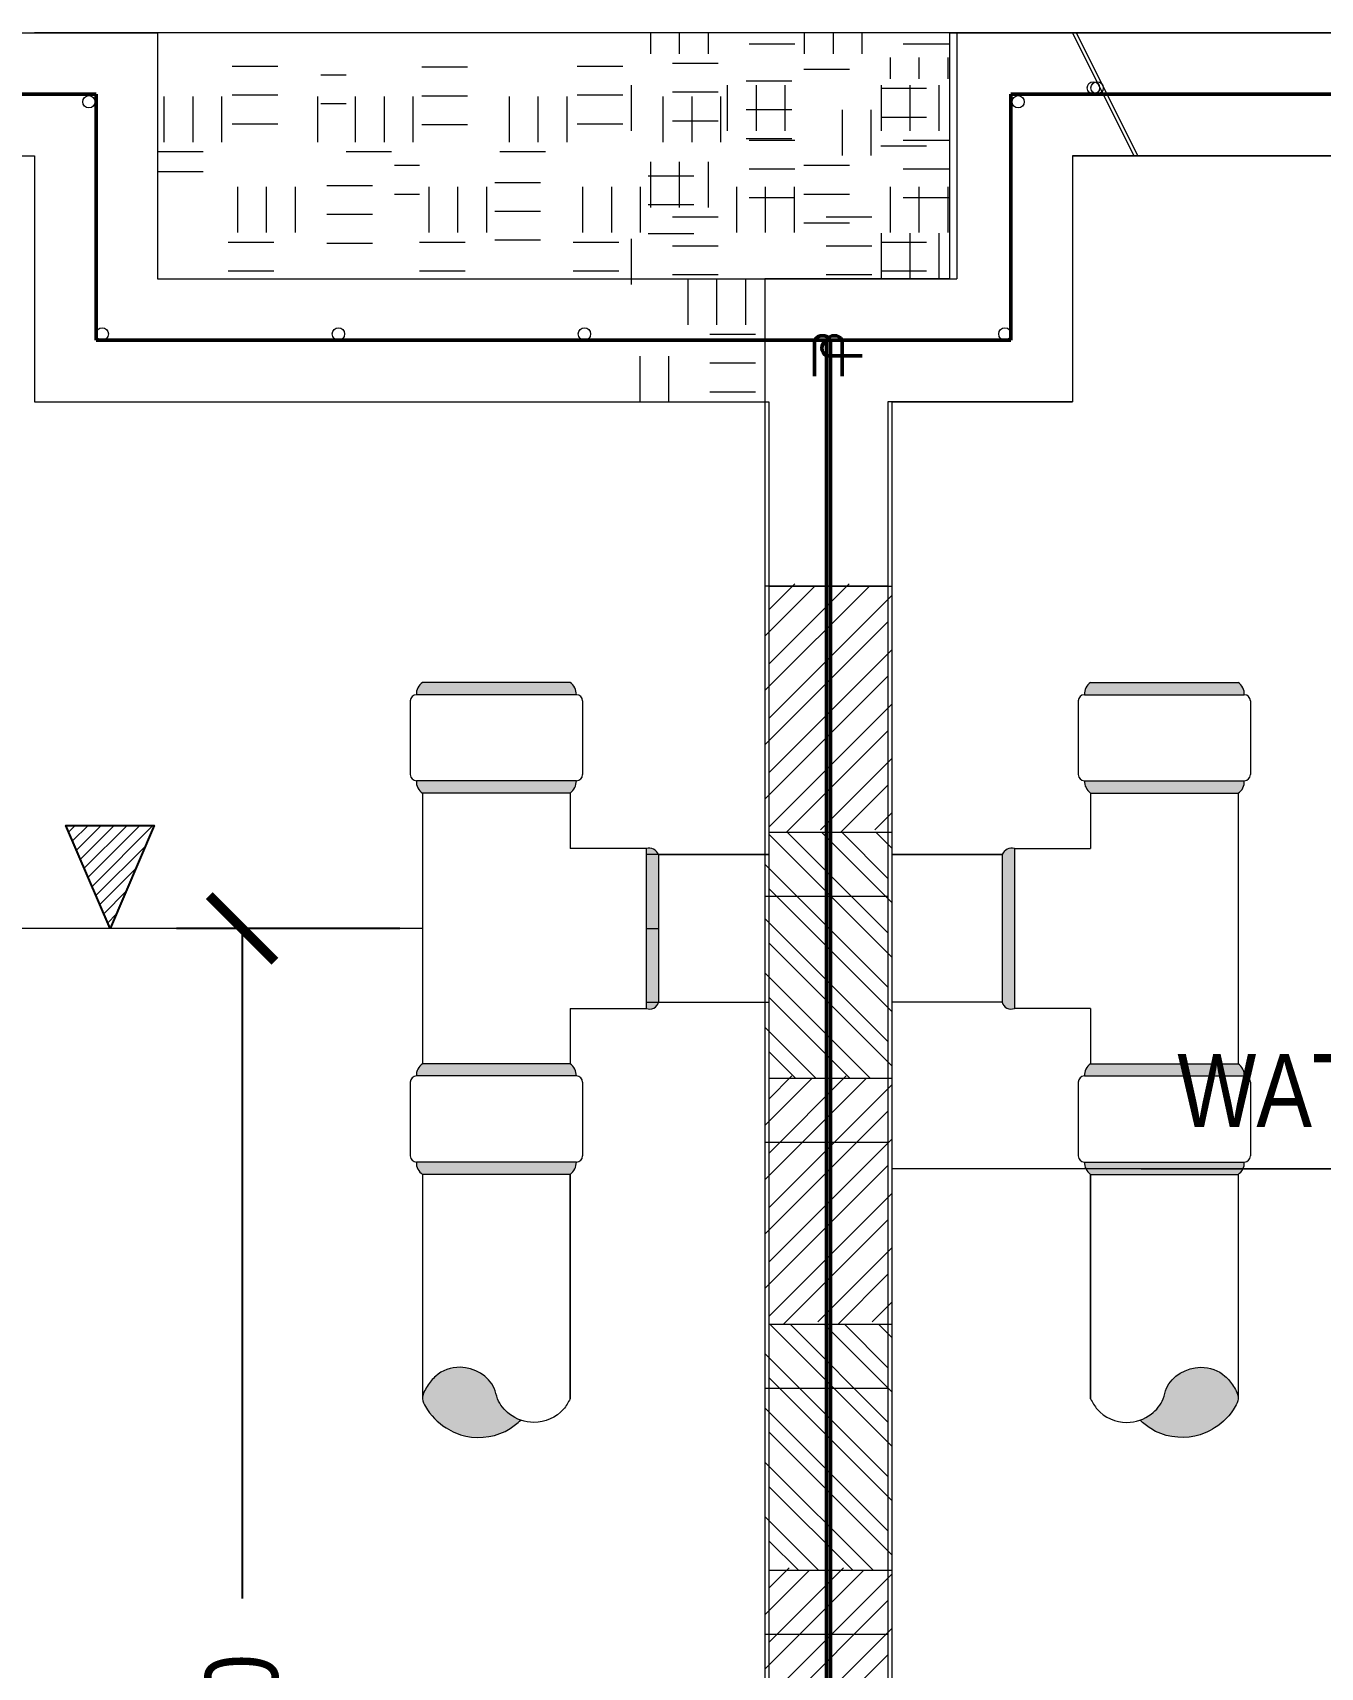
# Model space of a CAD drawing. Header units: inches. Extents: x 7263 to 14962, y 1317 to 2926.
# Drawn here: x 7357.491 to 7361.018, y 1409.476 to 1413.954 of the extents above; entities that cross this region are included whole.
import ezdxf

# ---------------------------------------------------------------- set-up
doc = ezdxf.new("R2010")
doc.units = ezdxf.units.IN
doc.header["$MEASUREMENT"] = 0
doc.linetypes.add('HIDDEN2', pattern=[0.1875, 0.125, -0.0625])
for name, color, linetype, lineweight in [('.13', 251, 'Continuous', 13), ('.20', 250, 'Continuous', 15), ('0.25', 250, 'Continuous', 25), ('label', 114, 'Continuous', 13), ('plumbing', 42, 'Continuous', 15), ('rebar', 33, 'Continuous', 18)]:
    doc.layers.add(name, color=color, linetype=linetype, lineweight=lineweight)
doc.layers.add('Layer6', color=6, linetype='Continuous')
doc.styles.get("Standard").update_dxf_attribs({"font": ''})
doc.styles.get('Standard').set_extended_font_data('Tw Cen MT Condensed')
doc.dimstyles.get("Standard").update_dxf_attribs({"dimtxt": 0.2, "dimasz": 0.18, "dimexe": 0.18, "dimexo": 0.0625, "dimgap": 0.09, "dimtad": 0, "dimzin": 0, "dimdsep": 46, "dimtxsty": 'Standard', "dimblk": 'ARCHTICK', "dimcen": 0.09, "dimclrd": 8, "dimclre": 8, "dimclrt": 2, "dimadec": 0, "dimazin": 0, "dimtfac": 1, "dimtofl": 0, "dimtmove": 0, "dimatfit": 3, "dimfxl": 1, "dimtolj": 1, "dimtzin": 0, "dimarcsym": 0})

# ---------------------------------------------------------------- blocks, each defined once
blk = doc.blocks.new('_ArchTick')
at = {"color": 0, "linetype": 'ByBlock', "const_width": 0.15}
blk.add_lwpolyline([(-0.5, -0.5), (0.5, 0.5)], dxfattribs=at)
blk = doc.blocks.new('*D383')
at = {"layer": 'Defpoints', "color": 0, "transparency": 16777216}
for p in [(7358.559223404563, 1411.500115457238), (7356.475042423176, 1407.077623544974), (7358.064769082792, 1407.077623544974)]:
    blk.add_point(p, dxfattribs=at)
at = {"layer": 'Layer6', "color": 8, "lineweight": -2, "transparency": 16777216}
for p, q in [((7358.496723404563, 1411.500115457238), (7357.884769082792, 1411.500115457238)), ((7358.064769082792, 1411.500115457238), (7358.064769082792, 1409.66458378682)), ((7358.064769082792, 1407.077623544974), (7358.064769082792, 1408.913155215392)), ((7356.537542423176, 1407.077623544974), (7358.244769082792, 1407.077623544974))]:
    blk.add_line(p, q, dxfattribs=at)
at = {"layer": 'Layer6', "color": 8, "lineweight": -2, "transparency": 16777216, "xscale": 0.18, "yscale": 0.18, "zscale": 0.18}
for p, rotation in [((7358.064769082792, 1411.500115457238), 90), ((7358.064769082792, 1407.077623544974), 270)]:
    blk.add_blockref('_ArchTick', p, dxfattribs=dict(at, rotation=rotation))
at = {"layer": 'Layer6', "color": 2, "transparency": 16777216, "insert": (7358.06476908279, 1409.288869501104), "char_height": 0.2, "attachment_point": 5, "rotation": 90}
blk.add_mtext('\\A1;1.60', dxfattribs=at)

msp = doc.modelspace()

# ---------------------------------------------------------------- hatches: boundary and pattern name
at = {"layer": '.13'}
h = msp.add_hatch(dxfattribs=at)
h.set_pattern_fill('ANSI31', color=0, scale=0.2013530797885323, style=0)
h.set_pattern_definition([(45, (7202.324241681792, 2458.099258243623), (-0.01779726601640839, 0.0177972660164084), [])])
h.paths.add_polyline_path([(7357.824080096507, 1411.782009768941), (7357.582456400761, 1411.782009768941), (7357.703268248634, 1411.500115457238)])
at = {"layer": 'label'}
h = msp.add_hatch(dxfattribs=at)
h.set_pattern_fill('ANSI31', color=96, scale=0.842412630895122, style=0)
h.set_pattern_definition([(45, (7383.940596081993, 1405.024237567495), (-0.07445946048289259, 0.07445946048289259), [])])
h.paths.add_polyline_path([(7359.834065380562, 1407.719957986317), (7359.834065380562, 1408.393888091062), (7359.665582854395, 1408.393888091062), (7359.665582854395, 1407.719957986317)])
h.paths.add_polyline_path([(7359.49710032819, 1408.393888091062), (7359.49710032819, 1407.960616817091, -0.04283075805900297), (7359.515892261345, 1407.940321086842), (7359.624226318301, 1407.801118435585), (7359.557306889267, 1407.808437156117), (7359.56047458312, 1407.816297623188), (7359.617940330972, 1407.809195545671), (7359.515892261345, 1407.940321086842, 0.04283075805900297), (7359.49710032819, 1407.960616817091), (7359.49710032819, 1407.719957986317), (7359.665582854395, 1407.719957986317), (7359.665582854395, 1408.393888091062)])
h.paths.add_polyline_path([(7359.665582854395, 1409.741748300473), (7359.665582854395, 1409.067818195806), (7359.834065380562, 1409.067818195806), (7359.834065380562, 1409.741748300473)])
h.paths.add_polyline_path([(7359.665582854395, 1409.067818195806), (7359.665582854395, 1409.741748300473), (7359.49710032819, 1409.741748300473), (7359.49710032819, 1409.067818195806)])
h.paths.add_polyline_path([(7359.665582854395, 1411.089608509884), (7359.665582854395, 1410.415678405139), (7359.834065380562, 1410.415678405139), (7359.834065380562, 1411.089608509884)])
h.paths.add_polyline_path([(7359.665582854395, 1410.415678405139), (7359.665582854395, 1411.089608509884), (7359.49710032819, 1411.089608509884), (7359.49710032819, 1410.415678405139)])
h.paths.add_polyline_path([(7359.834065380562, 1411.763538614628), (7359.834065380562, 1412.437468719372), (7359.665582854395, 1412.437468719372), (7359.665582854395, 1411.763538614628)])
h.paths.add_polyline_path([(7359.49710032819, 1412.437468719372), (7359.49710032819, 1411.763538614628), (7359.665582854395, 1411.763538614628), (7359.665582854395, 1412.437468719372)])
h = msp.add_hatch(dxfattribs=at)
h.set_pattern_fill('ANSI31', color=96, scale=0.842412630895122, style=0)
h.set_pattern_definition([(45, (7387.310246605598, 1405.030567669789), (-0.07445946048289259, 0.07445946048289259), [])])
h.paths.add_polyline_path([(7359.507727894445, 1407.726288088611), (7359.507727894445, 1408.400218193278), (7359.676210420611, 1408.400218193278), (7359.676210420611, 1407.726288088611)])
h.paths.add_polyline_path([(7359.844692946778, 1408.400218193278), (7359.844692946778, 1407.966946919307, 0.04283075805900297), (7359.825901013661, 1407.946651189136), (7359.717566956667, 1407.807448537879), (7359.7844863857, 1407.814767258256), (7359.781318691887, 1407.822627725482), (7359.723852943996, 1407.815525647888), (7359.825901013661, 1407.946651189136, -0.04283075805900297), (7359.844692946778, 1407.966946919307), (7359.844692946778, 1407.726288088611), (7359.676210420611, 1407.726288088611), (7359.676210420611, 1408.400218193278)])
h.paths.add_polyline_path([(7359.676210420611, 1409.748078402767), (7359.676210420611, 1409.074148298022), (7359.507727894445, 1409.074148298022), (7359.507727894445, 1409.748078402767)])
h.paths.add_polyline_path([(7359.676210420611, 1409.074148298022), (7359.676210420611, 1409.748078402767), (7359.844692946778, 1409.748078402767), (7359.844692946778, 1409.074148298022)])
h.paths.add_polyline_path([(7359.676210420611, 1411.095938612178), (7359.676210420611, 1410.422008507433), (7359.507727894445, 1410.422008507433), (7359.507727894445, 1411.095938612178)])
h.paths.add_polyline_path([(7359.676210420611, 1410.422008507433), (7359.676210420611, 1411.095938612178), (7359.844692946778, 1411.095938612178), (7359.844692946778, 1410.422008507433)])
h.paths.add_polyline_path([(7359.507727894445, 1411.769868716844), (7359.507727894445, 1412.443798821589), (7359.676210420611, 1412.443798821589), (7359.676210420611, 1411.769868716844)])
h.paths.add_polyline_path([(7359.844692946778, 1412.443798821589), (7359.844692946778, 1411.769868716844), (7359.676210420611, 1411.769868716844), (7359.676210420611, 1412.443798821589)])
h = msp.add_hatch(dxfattribs=at)
h.set_pattern_fill('ANSI31', color=96, scale=0.842412630895122, angle=90, style=0)
h.set_pattern_definition([(135, (7383.940596081993, 1405.698167672162), (-0.0744594604828926, -0.07445946048289258), [])])
h.paths.add_polyline_path([(7359.834065380562, 1411.763538614628), (7359.665582854395, 1411.763538614628), (7359.665582854395, 1411.089608509884), (7359.834065380562, 1411.089608509884)])
h.paths.add_polyline_path([(7359.665582854395, 1411.763538614628), (7359.49710032819, 1411.763538614628), (7359.49710032819, 1411.089608509884), (7359.665582854395, 1411.089608509884)])
h.paths.add_polyline_path([(7359.834065380562, 1410.415678405139), (7359.665582854395, 1410.415678405139), (7359.665582854395, 1409.741748300473), (7359.834065380562, 1409.741748300473)])
h.paths.add_polyline_path([(7359.665582854395, 1410.415678405139), (7359.49710032819, 1410.415678405139), (7359.49710032819, 1409.741748300473), (7359.665582854395, 1409.741748300473)])
h.paths.add_polyline_path([(7359.665582854395, 1408.393888091062), (7359.665582854395, 1409.067818195806), (7359.49710032819, 1409.067818195806), (7359.49710032819, 1408.393888091062)])
h.paths.add_polyline_path([(7359.665582854395, 1409.067818195806), (7359.665582854395, 1408.393888091062), (7359.834065380562, 1408.393888091062), (7359.834065380562, 1409.067818195806)])
h.paths.add_polyline_path([(7359.834065380562, 1407.046027881573), (7359.834065380562, 1407.719957986317), (7359.665582854395, 1407.719957986317), (7359.665582854395, 1407.046027881573)])
h.paths.add_polyline_path([(7359.665582854395, 1407.046027881573), (7359.665582854395, 1407.719957986317), (7359.49710032819, 1407.719957986317), (7359.49710032819, 1407.046027881573)])
h = msp.add_hatch(dxfattribs=at)
h.set_pattern_fill('ANSI31', color=96, scale=0.842412630895122, angle=90, style=0)
h.set_pattern_definition([(135, (7387.310246605598, 1405.698167672162), (-0.0744594604828926, -0.07445946048289258), [])])
h.paths.add_polyline_path([(7359.507727894445, 1411.763538614628), (7359.676210420611, 1411.763538614628), (7359.676210420611, 1411.089608509884), (7359.507727894445, 1411.089608509884)])
h.paths.add_polyline_path([(7359.676210420611, 1411.763538614628), (7359.844692946778, 1411.763538614628), (7359.844692946778, 1411.089608509884), (7359.676210420611, 1411.089608509884)])
h.paths.add_polyline_path([(7359.507727894445, 1410.415678405139), (7359.676210420611, 1410.415678405139), (7359.676210420611, 1409.741748300473), (7359.507727894445, 1409.741748300473)])
h.paths.add_polyline_path([(7359.676210420611, 1410.415678405139), (7359.844692946778, 1410.415678405139), (7359.844692946778, 1409.741748300473), (7359.676210420611, 1409.741748300473)])
h.paths.add_polyline_path([(7359.676210420611, 1408.393888091062), (7359.676210420611, 1409.067818195806), (7359.844692946778, 1409.067818195806), (7359.844692946778, 1408.393888091062)])
h.paths.add_polyline_path([(7359.676210420611, 1409.067818195806), (7359.676210420611, 1408.393888091062), (7359.507727894445, 1408.393888091062), (7359.507727894445, 1409.067818195806)])
h.paths.add_polyline_path([(7359.507727894445, 1407.046027881573), (7359.507727894445, 1407.719957986317), (7359.676210420611, 1407.719957986317), (7359.676210420611, 1407.046027881573)])
h.paths.add_polyline_path([(7359.676210420611, 1407.046027881573), (7359.676210420611, 1407.719957986317), (7359.844692946778, 1407.719957986317), (7359.844692946778, 1407.046027881573)])
at = {"layer": 'plumbing'}
h = msp.add_hatch(color=33, dxfattribs=at)
h.set_gradient(color1=(201, 147, 54), one_color=1, tint=1, name='INVSPHERICAL')
edge = h.paths.add_edge_path()
edge.add_line((7358.980429719995, 1412.140349056741), (7358.5423751519, 1412.140349056741))
edge.add_arc((7358.579376301551, 1412.142908797691), 0.03708958547131003, 122.9124786473073, 183.9574189985479, ccw=False)
edge.add_line((7358.559223404559, 1412.174045561982), (7358.963581467336, 1412.174045561982))
edge.add_arc((7358.940475977975, 1412.141432501545), 0.03996842944925906, -1.553336436624022, 54.68343878873998, ccw=False)
h = msp.add_hatch(color=33, dxfattribs=at)
h.set_gradient(color1=(201, 147, 54), one_color=1, tint=1, name='INVSPHERICAL')
edge = h.paths.add_edge_path()
edge.add_line((7360.371991121227, 1412.140349056741), (7360.810045689283, 1412.140349056741))
edge.add_arc((7360.773044539633, 1412.142908797691), 0.03708958547131003, 356.0425810014514, 417.0875213526926)
edge.add_line((7360.793197436663, 1412.174045561982), (7360.388839373848, 1412.174045561982))
edge.add_arc((7360.411944863209, 1412.141432501545), 0.03996842944925906, 125.31656121126, 181.553336436611)
h = msp.add_hatch(color=33, dxfattribs=at)
h.set_gradient(color1=(201, 147, 54), one_color=1, tint=1, name='INVSPHERICAL')
edge = h.paths.add_edge_path()
edge.add_line((7358.963581467336, 1411.87077701489), (7358.559223404559, 1411.87077701489))
edge.add_arc((7358.578638168146, 1411.90154471242), 0.03638109757184921, 175.3824893820561, 237.7476129727084, ccw=False)
edge.add_line((7358.5423751519, 1411.904473520053), (7358.980429719995, 1411.904473520053))
edge.add_arc((7358.93750724559, 1411.904874441538), 0.04292434676044028, 307.4050587120973, 359.4648389364043, ccw=False)
h = msp.add_hatch(color=33, dxfattribs=at)
h.set_gradient(color1=(201, 147, 54), one_color=1, tint=1, name='INVSPHERICAL')
edge = h.paths.add_edge_path()
edge.add_line((7360.388839373848, 1411.87077701489), (7360.793197436663, 1411.87077701489))
edge.add_arc((7360.773782673076, 1411.90154471242), 0.03638109757184921, 302.2523870272913, 364.6175106179439)
edge.add_line((7360.810045689283, 1411.904473520053), (7360.371991121227, 1411.904473520053))
edge.add_arc((7360.414913595593, 1411.904874441538), 0.04292434676044028, 180.5351610635949, 232.5949412879025)
h = msp.add_hatch(color=33, dxfattribs=at)
h.set_gradient(color1=(201, 147, 54), one_color=1, tint=1, name='INVSPHERICAL')
edge = h.paths.add_edge_path()
edge.add_line((7359.171729207948, 1411.71858303778), (7359.171729207948, 1411.281107839754))
edge.add_arc((7359.181301301983, 1411.304091456438), 0.02489722108702857, 247.3895092747445, 345.6870766448927)
edge.add_line((7359.205425713229, 1411.297936425869), (7359.205425713229, 1411.702294488684))
edge.add_arc((7359.179397026754, 1411.69144698358), 0.02819859725244245, 22.62402708200694, 105.7786687192491)
h = msp.add_hatch(color=33, dxfattribs=at)
h.set_gradient(color1=(201, 147, 54), one_color=1, tint=1, name='INVSPHERICAL')
edge = h.paths.add_edge_path()
edge.add_line((7360.180691633196, 1411.71858303778), (7360.180691633196, 1411.281107839754))
edge.add_arc((7360.171119539201, 1411.304091456438), 0.02489722108702857, 194.3129233551065, 292.6104907252544, ccw=False)
edge.add_line((7360.146995128033, 1411.297936425869), (7360.146995128033, 1411.702294488684))
edge.add_arc((7360.17302381443, 1411.69144698358), 0.02819859725244245, 74.22133128075097, 157.3759729180053, ccw=False)
h = msp.add_hatch(color=33, dxfattribs=at)
h.set_gradient(color1=(201, 147, 54), one_color=1, tint=1, name='INVSPHERICAL')
edge = h.paths.add_edge_path()
edge.add_line((7358.963581467336, 1411.129453899663), (7358.559223404559, 1411.129453899663))
edge.add_arc((7358.579376301551, 1411.098317135372), 0.03708958547131003, 122.9124786473073, 183.9574189985478)
edge.add_line((7358.5423751519, 1411.0957573945), (7358.980429719995, 1411.0957573945))
edge.add_arc((7358.940475977975, 1411.096840839226), 0.03996842944925906, 358.446663563376, 414.68343878874)
h = msp.add_hatch(color=33, dxfattribs=at)
h.set_gradient(color1=(201, 147, 54), one_color=1, tint=1, name='INVSPHERICAL')
edge = h.paths.add_edge_path()
edge.add_line((7360.388839373848, 1411.129453899663), (7360.793197436663, 1411.129453899663))
edge.add_arc((7360.773044539633, 1411.098317135372), 0.03708958547131003, -3.9574189985486896, 57.087521352692704, ccw=False)
edge.add_line((7360.810045689283, 1411.0957573945), (7360.371991121227, 1411.0957573945))
edge.add_arc((7360.411944863209, 1411.096840839226), 0.03996842944925906, 125.31656121126, 181.553336436611, ccw=False)
h = msp.add_hatch(color=33, dxfattribs=at)
h.set_gradient(color1=(201, 147, 54), one_color=1, tint=1, name='INVSPHERICAL')
edge = h.paths.add_edge_path()
edge.add_line((7358.963581467336, 1410.826185352571), (7358.559223404559, 1410.826185352571))
edge.add_arc((7358.578638168146, 1410.856953050102), 0.03638109757184921, 175.3824893820561, 237.7476129727084, ccw=False)
edge.add_line((7358.5423751519, 1410.859881857735), (7358.980429719995, 1410.859881857735))
edge.add_arc((7358.93750724559, 1410.86028277922), 0.04292434676044028, 307.4050587120973, 359.4648389364043, ccw=False)
h = msp.add_hatch(color=33, dxfattribs=at)
h.set_gradient(color1=(201, 147, 54), one_color=1, tint=1, name='INVSPHERICAL')
edge = h.paths.add_edge_path()
edge.add_line((7360.388839373848, 1410.826185352571), (7360.793197436663, 1410.826185352571))
edge.add_arc((7360.773782673076, 1410.856953050102), 0.03638109757184921, 302.2523870272913, 364.6175106179439)
edge.add_line((7360.810045689283, 1410.859881857735), (7360.371991121227, 1410.859881857735))
edge.add_arc((7360.414913595593, 1410.86028277922), 0.04292434676044028, 180.5351610635949, 232.5949412879025)
h = msp.add_hatch(color=33, dxfattribs=at)
h.set_gradient(color1=(201, 147, 54), one_color=1, tint=1, name='INVSPHERICAL')
h.paths.add_polyline_path([(7358.828083891826, 1410.153034997807), (7358.820747902362, 1410.146716966696), (7358.81344358031, 1410.140653597904), (7358.805930425547, 1410.134865152664), (7358.798104033162, 1410.129489082392), (7358.78989129329, 1410.124634807943), (7358.781318595495, 1410.120322628582), (7358.772432058911, 1410.116555171645), (7358.763277802905, 1410.113335064781), (7358.753901946686, 1410.110664935098), (7358.744350609503, 1410.108547410243), (7358.734669910645, 1410.106985117789), (7358.72490596932, 1410.10598068484), (7358.715104904858, 1410.105536739045), (7358.705312836428, 1410.105655907822), (7358.695575883435, 1410.106340818509), (7358.685940164934, 1410.107594098599), (7358.676451787021, 1410.109418363868), (7358.667148989448, 1410.111809332791), (7358.658048899629, 1410.114744211949), (7358.649165139473, 1410.118197134399), (7358.640511331049, 1410.122142232813), (7358.632101096268, 1410.126553640249), (7358.623948057083, 1410.131405489688), (7358.616066897189, 1410.136675253912), (7358.608477304823, 1410.142356149401), (7358.601200441498, 1410.148446027359), (7358.594257468918, 1410.154942739458), (7358.587669548712, 1410.16184413776), (7358.581457842663, 1410.169148073779), (7358.575643512399, 1410.176852399342), (7358.570247719664, 1410.184954966433), (7358.565301815336, 1410.193452353836), (7358.561273777875, 1410.202286591845), (7358.559086433513, 1410.211929618084), (7358.559223404559, 1410.215600044015), (7358.560735129108, 1410.223480708989), (7358.563780729365, 1410.231274842687), (7358.56785608368, 1410.238893332362), (7358.57245726629, 1410.246247082419), (7358.577223142122, 1410.253259671633), (7358.582187361954, 1410.259889720798), (7358.587451233895, 1410.266101855954), (7358.593116066048, 1410.271860703142), (7358.599276289012, 1410.277131085764), (7358.605938618166, 1410.28188034358), (7358.61304925834, 1410.286077552179), (7358.62055321412, 1410.289691821841), (7358.628395490094, 1410.292692262616), (7358.636521090964, 1410.295047984628), (7358.644875021358, 1410.296728098081), (7358.653402285822, 1410.297701712867), (7358.662047888945, 1410.297937939501), (7358.670753986786, 1410.297416619815), (7358.679451677694, 1410.296159254091), (7358.688069377616, 1410.294197448), (7358.696535502539, 1410.291562807683), (7358.70477846837, 1410.288286938889), (7358.712726691057, 1410.284401447759), (7358.720308586507, 1410.279937940043), (7358.727452570744, 1410.274928021802), (7358.734087059602, 1410.269403298943), (7358.740140469141, 1410.263395377449), (7358.745541215193, 1410.256935863149), (7358.750217713743, 1410.250056362104), (7358.7540983807, 1410.242788480221), (7358.757139017318, 1410.235171279729), (7358.759598983856, 1410.227326474322), (7358.761926681635, 1410.21942724871), (7358.764573370589, 1410.211647566034), (7358.767914318651, 1410.20414035629), (7358.77197992912, 1410.196963098069), (7358.776702825734, 1410.190146206582), (7358.782015626064, 1410.183720095563), (7358.78785094764, 1410.177715178205), (7358.79414140784, 1410.172161868089), (7358.800820438829, 1410.167090384769), (7358.807837642668, 1410.162527097558), (7358.815157482146, 1410.158494837441), (7358.822744972361, 1410.155016303697)])
h = msp.add_hatch(color=33, dxfattribs=at)
h.set_gradient(color1=(201, 147, 54), one_color=1, tint=1, name='INVSPHERICAL')
h.paths.add_polyline_path([(7360.524336949396, 1410.153034997807), (7360.531672938782, 1410.146716966696), (7360.538977260912, 1410.140653597904), (7360.546490415637, 1410.134865152664), (7360.554316808059, 1410.129489082392), (7360.562529547856, 1410.124634807943), (7360.571102245728, 1410.120322628582), (7360.579988782272, 1410.116555171645), (7360.589143038317, 1410.113335064781), (7360.598518894537, 1410.110664935098), (7360.608070231719, 1410.108547410243), (7360.617750930578, 1410.106985117789), (7360.627514871902, 1410.10598068484), (7360.637315936365, 1410.105536739045), (7360.647108004795, 1410.105655907822), (7360.656844957826, 1410.106340818509), (7360.666480676249, 1410.107594098599), (7360.675969054202, 1410.109418363868), (7360.685271851736, 1410.111809332791), (7360.694371941555, 1410.114744211949), (7360.703255701672, 1410.118197134399), (7360.711909510173, 1410.122142232813), (7360.720319744953, 1410.126553640249), (7360.72847278414, 1410.131405489688), (7360.736353943995, 1410.136675253912), (7360.743943536399, 1410.142356149401), (7360.751220399725, 1410.148446027359), (7360.758163372343, 1410.154942739458), (7360.76475129251, 1410.16184413776), (7360.770962998559, 1410.169148073779), (7360.776777328785, 1410.176852399342), (7360.78217312152, 1410.184954966433), (7360.787119025886, 1410.193452353836), (7360.791147063348, 1410.202286591845), (7360.793334407671, 1410.211929618084), (7360.793197436663, 1410.215600044015), (7360.791685712036, 1410.223480708989), (7360.788640111818, 1410.231274842687), (7360.784564757504, 1410.238893332362), (7360.779963574893, 1410.246247082419), (7360.775197699101, 1410.253259671633), (7360.770233479229, 1410.259889720798), (7360.764969607289, 1410.266101855954), (7360.759304775136, 1410.271860703142), (7360.753144552172, 1410.277131085764), (7360.746482223018, 1410.28188034358), (7360.739371582883, 1410.286077552179), (7360.731867627102, 1410.289691821841), (7360.724025351051, 1410.292692262616), (7360.715899750219, 1410.295047984628), (7360.707545819864, 1410.296728098081), (7360.6990185554, 1410.297701712867), (7360.690372952238, 1410.297937939501), (7360.681666854398, 1410.297416619815), (7360.67296916349, 1410.296159254091), (7360.664351463606, 1410.294197448), (7360.655885338645, 1410.291562807683), (7360.647642372853, 1410.288286938889), (7360.639694150127, 1410.284401447759), (7360.632112254639, 1410.279937940043), (7360.624968270477, 1410.274928021802), (7360.618333781582, 1410.269403298943), (7360.612280372082, 1410.263395377449), (7360.60687962603, 1410.256935863149), (7360.60220312748, 1410.250056362104), (7360.598322460483, 1410.242788480221), (7360.595281823866, 1410.235171279729), (7360.592821857365, 1410.227326474322), (7360.590494159587, 1410.21942724871), (7360.587847470594, 1410.211647566034), (7360.584506522532, 1410.20414035629), (7360.580440912141, 1410.196963098069), (7360.575718015488, 1410.190146206582), (7360.57040521508, 1410.183720095563), (7360.564569893581, 1410.177715178205), (7360.558279433343, 1410.172161868089), (7360.551600402316, 1410.167090384769), (7360.544583198515, 1410.162527097558), (7360.537263359038, 1410.158494837441), (7360.529675868861, 1410.155016303697)])

# ---------------------------------------------------------------- linework, layer by layer
at = {"layer": '.20', "color": 0}
msp.add_line((7357.582456400761, 1411.782009768941), (7357.824080096507, 1411.782009768941), dxfattribs=at)
at = {"layer": '0.25', "color": 0}
msp.add_lwpolyline([(7357.703268248634, 1411.500115457238), (7357.582456400761, 1411.782009768941), (7357.824080096507, 1411.782009768941), (7357.703268248634, 1411.500115457238)], dxfattribs=at)
at = {"layer": 'label', "color": 44, "linetype": 'HIDDEN2'}
for p, q in [((7359.184233446894, 1413.895857362401), (7359.184233446894, 1413.953811455066)), ((7359.263209631063, 1413.895857362401), (7359.263209631063, 1413.953811455066)), ((7359.342185815192, 1413.895857362401), (7359.342185815192, 1413.953811455066)), ((7359.605439762368, 1413.895857362401), (7359.605439762368, 1413.953811455066)), ((7359.684415946498, 1413.895857362401), (7359.684415946498, 1413.953811455066)), ((7359.763392130628, 1413.895857362401), (7359.763392130628, 1413.953811455066)), ((7359.131582657474, 1413.685254204644), (7359.131582657474, 1413.895857362401)), ((7359.579114367659, 1413.922182757111), (7359.368511209902, 1413.922182757111)), ((7359.394836604612, 1413.685254204644), (7359.394836604612, 1413.895857362401)), ((7359.47381278878, 1413.685254204644), (7359.47381278878, 1413.895857362401)), ((7359.55278897291, 1413.685254204644), (7359.55278897291, 1413.895857362401)), ((7360.000320683095, 1413.922182757111), (7359.789717525338, 1413.922182757111)), ((7359.816042920087, 1413.685254204644), (7359.816042920087, 1413.895857362401)), ((7359.895019104217, 1413.685254204644), (7359.895019104217, 1413.895857362401)), ((7359.973995288346, 1413.685254204644), (7359.973995288346, 1413.895857362401)), ((7357.851447433172, 1413.654218792774), (7357.851447433172, 1413.864821950531)), ((7357.930423617341, 1413.654218792774), (7357.930423617341, 1413.864821950531)), ((7358.009399801471, 1413.654218792774), (7358.009399801471, 1413.864821950531)), ((7358.037360341073, 1413.862149834725), (7358.247963498829, 1413.862149834725)), ((7358.272653748609, 1413.654218792774), (7358.272653748609, 1413.864821950531)), ((7358.3758761836, 1413.654218792774), (7358.3758761836, 1413.864821950531)), ((7358.454852367729, 1413.654218792774), (7358.454852367729, 1413.864821950531)), ((7358.533828551898, 1413.654218792774), (7358.533828551898, 1413.864821950531)), ((7358.557225941619, 1413.860132599031), (7358.767829099338, 1413.860132599031)), ((7358.797082499036, 1413.654218792774), (7358.797082499036, 1413.864821950531)), ((7358.876058683204, 1413.654218792774), (7358.876058683204, 1413.864821950531)), ((7358.955034867373, 1413.654218792774), (7358.955034867373, 1413.864821950531)), ((7358.982995407013, 1413.862149834725), (7359.193598564731, 1413.862149834725)), ((7359.368511209902, 1413.869531967691), (7359.157908052184, 1413.869531967691)), ((7359.218288814511, 1413.654218792774), (7359.218288814511, 1413.864821950531)), ((7359.29726499864, 1413.654218792774), (7359.29726499864, 1413.864821950531)), ((7359.37624118277, 1413.654218792774), (7359.37624118277, 1413.864821950531)), ((7359.603946815533, 1413.854119007567), (7359.81454997329, 1413.854119007567)), ((7359.840875368001, 1413.827793612857), (7359.840875368001, 1413.885747705523)), ((7359.91985155213, 1413.827793612857), (7359.91985155213, 1413.885747705523)), ((7359.998827736337, 1413.827793612857), (7359.998827736337, 1413.885747705523)), ((7358.280792137198, 1413.838496555821), (7358.34955078889, 1413.838496555821)), ((7359.445926883042, 1413.822124238994), (7359.65653004076, 1413.822124238994)), ((7359.709248394412, 1413.617190455101), (7359.709248394412, 1413.827793612857)), ((7359.78822457858, 1413.617190455101), (7359.78822457858, 1413.827793612857)), ((7358.037360341073, 1413.783173650517), (7358.247963498829, 1413.783173650517)), ((7358.557225941619, 1413.781156414901), (7358.767829099338, 1413.781156414901)), ((7358.982995407013, 1413.783173650517), (7359.193598564731, 1413.783173650517)), ((7359.368511209902, 1413.790555783562), (7359.157908052184, 1413.790555783562)), ((7359.81454997329, 1413.801468218147), (7360.022925907336, 1413.801468218147)), ((7358.280792137198, 1413.759520371691), (7358.34955078889, 1413.759520371691)), ((7359.445926883042, 1413.743148054864), (7359.65653004076, 1413.743148054864)), ((7359.81454997329, 1413.722492034018), (7360.022925907336, 1413.722492034018)), ((7358.037360341073, 1413.704197466388), (7358.247963498829, 1413.704197466388)), ((7358.557225941619, 1413.702180230771), (7358.767829099338, 1413.702180230771)), ((7358.982995407013, 1413.704197466388), (7359.193598564731, 1413.704197466388)), ((7359.368511209902, 1413.711579599354), (7359.157908052184, 1413.711579599354)), ((7359.184233446894, 1413.474651046965), (7359.184233446894, 1413.685254204644)), ((7359.263209631063, 1413.474651046965), (7359.263209631063, 1413.685254204644)), ((7359.342185815192, 1413.474651046965), (7359.342185815192, 1413.685254204644)), ((7357.833530198877, 1413.627893398064), (7358.03572519618, 1413.627893398064)), ((7358.34955078889, 1413.627893398064), (7358.560153946608, 1413.627893398064)), ((7358.770757104326, 1413.627893398064), (7358.981360262082, 1413.627893398064)), ((7359.579114367659, 1413.658928810012), (7359.368511209902, 1413.658928810012)), ((7359.445926883042, 1413.664171870734), (7359.65653004076, 1413.664171870734)), ((7360.000320683095, 1413.658928810012), (7359.789717525338, 1413.658928810012)), ((7359.81454997329, 1413.64351584981), (7360.022925907336, 1413.64351584981)), ((7358.052827671188, 1413.406587297421), (7358.052827671188, 1413.617190455101)), ((7358.131803855317, 1413.406587297421), (7358.131803855317, 1413.617190455101)), ((7358.210780039485, 1413.406587297421), (7358.210780039485, 1413.617190455101)), ((7358.482172375213, 1413.590865060468), (7358.550931026944, 1413.590865060468)), ((7358.577256421653, 1413.406587297421), (7358.577256421653, 1413.617190455101)), ((7358.656232605822, 1413.406587297421), (7358.656232605822, 1413.617190455101)), ((7358.73520878999, 1413.406587297421), (7358.73520878999, 1413.617190455101)), ((7358.99846273709, 1413.406587297421), (7358.99846273709, 1413.617190455101)), ((7359.077438921257, 1413.406587297421), (7359.077438921257, 1413.617190455101)), ((7359.156415105426, 1413.406587297421), (7359.156415105426, 1413.617190455101)), ((7359.419669052564, 1413.406587297421), (7359.419669052564, 1413.617190455101)), ((7359.498645236694, 1413.406587297421), (7359.498645236694, 1413.617190455101)), ((7359.577621420863, 1413.406587297421), (7359.577621420863, 1413.617190455101)), ((7359.603946815533, 1413.590865060468), (7359.81454997329, 1413.590865060468)), ((7359.840875368001, 1413.406587297421), (7359.840875368001, 1413.617190455101)), ((7359.91985155213, 1413.406587297421), (7359.91985155213, 1413.617190455101)), ((7359.998827736337, 1413.406587297421), (7359.998827736337, 1413.617190455101)), ((7357.833530198877, 1413.573574208824), (7358.023125565162, 1413.573574208824)), ((7358.757132861548, 1413.543862601678), (7358.967736019265, 1413.543862601678)), ((7359.176998950985, 1413.562029525574), (7359.387602108703, 1413.562029525574)), ((7359.579114367659, 1413.579952625805), (7359.368511209902, 1413.579952625805)), ((7360.000320683095, 1413.579952625805), (7359.789717525338, 1413.579952625805)), ((7358.296856187146, 1413.535588783381), (7358.507459344825, 1413.535588783381)), ((7358.482172375213, 1413.511888876261), (7358.550931026944, 1413.511888876261)), ((7359.579114367659, 1413.500976441597), (7359.368511209902, 1413.500976441597)), ((7359.603946815533, 1413.511888876261), (7359.81454997329, 1413.511888876261)), ((7360.000320683095, 1413.500976441597), (7359.789717525338, 1413.500976441597)), ((7358.296856187146, 1413.456612599251), (7358.507459344825, 1413.456612599251)), ((7358.757132861548, 1413.464886417549), (7358.967736019265, 1413.464886417549)), ((7359.131582657474, 1413.264047889208), (7359.131582657474, 1413.474651046965)), ((7359.368511209902, 1413.448325652255), (7359.157908052184, 1413.448325652255)), ((7359.176998950985, 1413.483053341444), (7359.387602108703, 1413.483053341444)), ((7359.789717525338, 1413.448325652255), (7359.579114367659, 1413.448325652255)), ((7359.816042920087, 1413.2798813504), (7359.816042920087, 1413.474651046965)), ((7359.895019104217, 1413.2798813504), (7359.895019104217, 1413.474651046965)), ((7359.973995288346, 1413.2798813504), (7359.973995288346, 1413.474651046965)), ((7359.176998950985, 1413.404077157315), (7359.387602108703, 1413.404077157315)), ((7359.603946815533, 1413.432912692131), (7359.81454997329, 1413.432912692131)), ((7358.026502276477, 1413.380261902711), (7358.237105434196, 1413.380261902711)), ((7358.296856187146, 1413.377636415122), (7358.507459344825, 1413.377636415122)), ((7358.550931026944, 1413.380261902711), (7358.761534184661, 1413.380261902711)), ((7358.757132861548, 1413.385910233419), (7358.967736019265, 1413.385910233419)), ((7358.972137342418, 1413.380261902711), (7359.182740500098, 1413.380261902711)), ((7359.368511209902, 1413.369349468048), (7359.157908052184, 1413.369349468048)), ((7359.28667377593, 1413.153487107342), (7359.28667377593, 1413.364090265022)), ((7359.365649960059, 1413.153487107342), (7359.365649960059, 1413.364090265022)), ((7359.444626144189, 1413.153487107342), (7359.444626144189, 1413.364090265022)), ((7359.789717525338, 1413.369349468048), (7359.579114367659, 1413.369349468048)), ((7359.81454997329, 1413.380261902711), (7360.022925907336, 1413.380261902711)), ((7358.026502276477, 1413.301285718504), (7358.237105434196, 1413.301285718504)), ((7358.550931026944, 1413.301285718504), (7358.761534184661, 1413.301285718504)), ((7358.972137342418, 1413.301285718504), (7359.182740500098, 1413.301285718504)), ((7359.368511209902, 1413.290373283918), (7359.157908052184, 1413.290373283918)), ((7359.789717525338, 1413.290373283918), (7359.579114367659, 1413.290373283918)), ((7359.81454997329, 1413.301285718504), (7360.022925907336, 1413.301285718504)), ((7359.15504680238, 1412.942883949586), (7359.15504680238, 1413.153487107342)), ((7359.234022986509, 1412.942883949586), (7359.234022986509, 1413.153487107342)), ((7359.470951538938, 1413.127161712633), (7359.26034838122, 1413.127161712633)), ((7359.470951538938, 1413.048185528503), (7359.26034838122, 1413.048185528503)), ((7359.470951538938, 1412.969209344373), (7359.26034838122, 1412.969209344373))]:
    msp.add_line(p, q, dxfattribs=at)
at = {"layer": 'label', "color": 40}
for p, q in [((7360.507995485267, 1413.616846402733), (7360.339512959101, 1413.953811455066)), ((7360.518623051561, 1413.616846402733), (7360.350140525356, 1413.953811455066))]:
    msp.add_line(p, q, dxfattribs=at)
at = {"layer": 'plumbing'}
for p, q in [((7355.127182213723, 1413.953811455066), (7357.833530198877, 1413.953811455066)), ((7357.833530198877, 1413.953811455066), (7357.496565146505, 1413.953811455066)), ((7357.833530198877, 1413.953811455066), (7357.833530198877, 1413.2798813504)), ((7360.022925907336, 1413.953811455066), (7357.833530198877, 1413.953811455066)), ((7360.00254790669, 1413.953811455066), (7360.339512959101, 1413.953811455066)), ((7360.00254790669, 1413.953811455066), (7362.708895891806, 1413.953811455066)), ((7360.002547906767, 1413.953811455066), (7360.002547906767, 1413.2798813504)), ((7362.708895891883, 1413.953811455066), (7360.002547906767, 1413.953811455066)), ((7360.022925907336, 1413.953811455066), (7360.022925907336, 1413.2798813504)), ((7355.464147266134, 1413.616846402733), (7357.496565146505, 1413.616846402733)), ((7357.496565146505, 1413.616846402733), (7357.496565146505, 1412.942916297989)), ((7360.339512959101, 1413.616846402733), (7360.339512959101, 1412.942916297989)), ((7360.339512959101, 1413.616846402733), (7362.371930839472, 1413.616846402733)), ((7360.339512959101, 1413.616846402733), (7360.339512959101, 1412.942916297989)), ((7362.371930839472, 1413.616846402733), (7360.339512959101, 1413.616846402733)), ((7357.833530198877, 1413.2798813504), (7360.00254790669, 1413.2798813504)), ((7358.001135593181, 1413.2798813504), (7360.022925907336, 1413.2798813504)), ((7360.002547906767, 1413.2798813504), (7359.49710032819, 1413.2798813504)), ((7359.49710032819, 1413.2798813504), (7359.49710032819, 1407.046027881728)), ((7357.496565146505, 1412.942916297989), (7359.507727894445, 1412.942916297989)), ((7359.507727894445, 1412.942916297989), (7359.507727894445, 1407.046027881728)), ((7360.339512959101, 1412.942916297989), (7359.834065380562, 1412.942916297989)), ((7359.834065380562, 1412.942916297989), (7359.834065380562, 1407.046027881728)), ((7359.844692946778, 1412.942916297989), (7360.339512959101, 1412.942916297989)), ((7359.844692946778, 1412.942916297989), (7359.844692946778, 1407.046027881728)), ((7359.834065380562, 1412.437468719527), (7359.49710032819, 1412.437468719527)), ((7359.507727894445, 1412.437468719527), (7359.844692946778, 1412.437468719527)), ((7359.507727894445, 1411.763538614783), (7359.844692946778, 1411.763538614783)), ((7359.834065380562, 1411.587238952997), (7359.49710032819, 1411.587238952997)), ((7359.507727894445, 1411.089608510039), (7359.844692946778, 1411.089608510039)), ((7359.834065380562, 1410.91330884833), (7359.49710032819, 1410.91330884833)), ((7359.507727894445, 1410.415678405295), (7359.844692946778, 1410.415678405295)), ((7359.834065380562, 1410.239378743664), (7359.49710032819, 1410.239378743664)), ((7359.507727894445, 1409.741748300628), (7359.844692946778, 1409.741748300628)), ((7359.834065380562, 1409.565448638919), (7359.49710032819, 1409.565448638919))]:
    msp.add_line(p, q, dxfattribs=at)
at = {"layer": 'plumbing', "color": 31}
for p, q in [((7358.963581467336, 1412.174045561982), (7358.559223404559, 1412.174045561982)), ((7360.388839373848, 1412.174045561982), (7360.793197436663, 1412.174045561982)), ((7358.52552689928, 1412.12350080412), (7358.52552689928, 1411.921321772752)), ((7358.980429719995, 1412.140349056741), (7358.5423751519, 1412.140349056741)), ((7358.997277972577, 1412.12350080412), (7358.997277972577, 1411.921321772752)), ((7360.355142868607, 1412.12350080412), (7360.355142868607, 1411.921321772752)), ((7360.371991121227, 1412.140349056741), (7360.810045689283, 1412.140349056741)), ((7360.826893941904, 1412.12350080412), (7360.826893941904, 1411.921321772752)), ((7358.980429719995, 1411.904473520053), (7358.5423751519, 1411.904473520053)), ((7360.371991121227, 1411.904473520053), (7360.810045689283, 1411.904473520053)), ((7358.963581467336, 1411.87077701489), (7358.559223404559, 1411.87077701489)), ((7360.388839373848, 1411.87077701489), (7360.793197436663, 1411.87077701489)), ((7359.171729207948, 1411.71858303778), (7359.171729207948, 1411.281107839754)), ((7359.205425713229, 1411.702294488684), (7359.205425713229, 1411.297936425869)), ((7360.146995128033, 1411.702294488684), (7360.146995128033, 1411.297936425869)), ((7360.180691633196, 1411.71858303778), (7360.180691633196, 1411.281107839754)), ((7358.963581467336, 1411.129453899663), (7358.559223404559, 1411.129453899663)), ((7360.388839373848, 1411.129453899663), (7360.793197436663, 1411.129453899663)), ((7358.52552689928, 1411.078909141802), (7358.52552689928, 1410.876730110433)), ((7358.980429719995, 1411.0957573945), (7358.5423751519, 1411.0957573945)), ((7358.997277972577, 1411.078909141802), (7358.997277972577, 1410.876730110433)), ((7360.355142868607, 1411.078909141802), (7360.355142868607, 1410.876730110433)), ((7360.371991121227, 1411.0957573945), (7360.810045689283, 1411.0957573945)), ((7360.826893941904, 1411.078909141802), (7360.826893941904, 1410.876730110433)), ((7358.980429719995, 1410.859881857735), (7358.5423751519, 1410.859881857735)), ((7360.371991121227, 1410.859881857735), (7360.810045689283, 1410.859881857735)), ((7358.963581467336, 1410.826185352571), (7358.559223404559, 1410.826185352571)), ((7360.388839373848, 1410.826185352571), (7360.793197436663, 1410.826185352571))]:
    msp.add_line(p, q, dxfattribs=at)
at = {"layer": 'plumbing', "color": 4}
for p, q in [((7358.559223404559, 1411.87077701489), (7358.559223404559, 1411.129453899663)), ((7358.963581467336, 1411.87077701489), (7358.963581467336, 1411.71858303778)), ((7360.388839373848, 1411.87077701489), (7360.388839373848, 1411.71858303778)), ((7360.793197436663, 1411.87077701489), (7360.793197436663, 1411.129453899663)), ((7359.171729207948, 1411.71858303778), (7358.963581467336, 1411.71858303778)), ((7359.507727894445, 1411.702294488684), (7359.171729207948, 1411.702294488684)), ((7359.507727894445, 1411.702294488684), (7359.205425713229, 1411.702294488684)), ((7359.205425713229, 1411.702294488684), (7359.507727894445, 1411.702294488684)), ((7359.844692946778, 1411.702294488684), (7360.146995128033, 1411.702294488684)), ((7360.146995128033, 1411.702294488684), (7359.844692946778, 1411.702294488684)), ((7360.180691633196, 1411.71858303778), (7360.388839373848, 1411.71858303778)), ((7359.171729207948, 1411.297936425869), (7359.507727894445, 1411.297936425869)), ((7360.146995128033, 1411.297936425869), (7359.844692946778, 1411.297936425869)), ((7358.963581467336, 1411.281107839754), (7358.963581467336, 1411.129453899663)), ((7358.963581467336, 1411.281107839754), (7359.171729207948, 1411.281107839754)), ((7360.388839373848, 1411.281107839754), (7360.180691633196, 1411.281107839754)), ((7360.388839373848, 1411.281107839754), (7360.388839373848, 1411.129453899663)), ((7358.559223404559, 1410.826185352571), (7358.559223404559, 1410.211325774138)), ((7358.963581467336, 1410.211325774138), (7358.963581467336, 1410.826185352571)), ((7358.963581467336, 1410.826185352571), (7358.963581467336, 1410.211325774138)), ((7360.388839373848, 1410.211325774138), (7360.388839373848, 1410.826185352571)), ((7360.388839373848, 1410.826185352571), (7360.388839373848, 1410.211325774138)), ((7360.793197436663, 1410.826185352571), (7360.793197436663, 1410.211325774138))]:
    msp.add_line(p, q, dxfattribs=at)
at = {"layer": 'plumbing', "color": 44}
for p, q in [((7358.559223404559, 1411.500115457238), (7353.442356951979, 1411.500115457238)), ((7359.171729207948, 1411.500115457238), (7359.205425713229, 1411.500115457238)), ((7362.184258920662, 1410.841477338627), (7359.844692946778, 1410.841477338627)), ((7360.52718487791, 1410.841477338627), (7362.866750851795, 1410.841477338627))]:
    msp.add_line(p, q, dxfattribs=at)
at = {"layer": 'plumbing', "color": 31}
for centre, radius, start, end in [((7358.579376301551, 1412.142908797691), 0.03708958547131003, 122.9124786473073, 183.9574189985478), ((7358.940475977975, 1412.141432501545), 0.03996842944925906, 358.446663563376, 54.68343878874003), ((7360.411944863209, 1412.141432501545), 0.03996842944925906, 125.31656121126, 181.553336436611), ((7360.773044539633, 1412.142908797691), 0.03708958547131003, 356.0425810014514, 57.08752135269266), ((7358.5423751519, 1412.12350080412), 0.01684825261790244, 90, 180), ((7358.980429719995, 1412.12350080412), 0.01684825261790244, 0, 90), ((7360.371991121227, 1412.12350080412), 0.01684825261790244, 90, 180), ((7360.810045689283, 1412.12350080412), 0.01684825261790244, 0, 90), ((7358.5423751519, 1411.921321772752), 0.01684825261790244, 180, 270), ((7358.578638168146, 1411.90154471242), 0.03638109757184921, 175.3824893820561, 237.7476129727084), ((7358.93750724559, 1411.904874441538), 0.04292434676044028, 307.4050587120973, 359.4648389364043), ((7358.980429719995, 1411.921321772752), 0.01684825261790244, 270, 0), ((7360.371991121227, 1411.921321772752), 0.01684825261790244, 180, 270), ((7360.414913595593, 1411.904874441538), 0.04292434676044028, 180.5351610635949, 232.5949412879025), ((7360.773782673076, 1411.90154471242), 0.03638109757184921, 302.2523870272913, 4.617510617943941), ((7360.810045689283, 1411.921321772752), 0.01684825261790244, 270, 0), ((7359.179397026754, 1411.69144698358), 0.02819859725244245, 22.62402708200694, 105.7786687192491), ((7360.17302381443, 1411.69144698358), 0.02819859725244245, 74.22133128075095, 157.3759729180054), ((7359.181301301983, 1411.304091456438), 0.02489722108702857, 247.3895092747445, 345.6870766448927), ((7360.171119539201, 1411.304091456438), 0.02489722108702857, 194.3129233551065, 292.6104907252544), ((7358.579376301551, 1411.098317135372), 0.03708958547131003, 122.9124786473073, 183.9574189985478), ((7358.940475977975, 1411.096840839226), 0.03996842944925906, 358.446663563376, 54.68343878874003), ((7360.411944863209, 1411.096840839226), 0.03996842944925906, 125.31656121126, 181.553336436611), ((7360.773044539633, 1411.098317135372), 0.03708958547131003, 356.0425810014514, 57.08752135269266), ((7358.5423751519, 1411.078909141802), 0.01684825261790244, 90, 180), ((7358.980429719995, 1411.078909141802), 0.01684825261790244, 0, 90), ((7360.371991121227, 1411.078909141802), 0.01684825261790244, 90, 180), ((7360.810045689283, 1411.078909141802), 0.01684825261790244, 0, 90), ((7358.5423751519, 1410.876730110433), 0.01684825261790244, 180, 270), ((7358.578638168146, 1410.856953050102), 0.03638109757184921, 175.3824893820561, 237.7476129727084), ((7358.93750724559, 1410.86028277922), 0.04292434676044028, 307.4050587120973, 359.4648389364043), ((7358.980429719995, 1410.876730110433), 0.01684825261790244, 270, 0), ((7360.371991121227, 1410.876730110433), 0.01684825261790244, 180, 270), ((7360.414913595593, 1410.86028277922), 0.04292434676044028, 180.5351610635949, 232.5949412879025), ((7360.773782673076, 1410.856953050102), 0.03638109757184921, 302.2523870272913, 4.617510617943941), ((7360.810045689283, 1410.876730110433), 0.01684825261790244, 270, 0)]:
    msp.add_arc(centre, radius, start, end, dxfattribs=at)
for points in [[(7358.963581467297, 1410.211325774061), (7358.945128097449, 1410.182853724356), (7358.864139899396, 1410.146723935628), (7358.797220288482, 1410.169728445679), (7358.764698331533, 1410.211325774061), (7358.755160805708, 1410.240384982913), (7358.661960868066, 1410.297939331285), (7358.595263890745, 1410.273808053088), (7358.571871621668, 1410.24534720859), (7358.559223404559, 1410.211325774061), (7358.567140786537, 1410.190144523915), (7358.623510240323, 1410.13168278369), (7358.677722523859, 1410.10913864835), (7358.798720001377, 1410.129885158438), (7358.827947808098, 1410.152917797536)], [(7360.388839373848, 1410.211325774061), (7360.407292743774, 1410.182853724356), (7360.48828094171, 1410.146723935628), (7360.55520055274, 1410.169728445679), (7360.587722509612, 1410.211325774061), (7360.597260035514, 1410.240384982913), (7360.690459973157, 1410.297939331285), (7360.757156950439, 1410.273808053088), (7360.780549219478, 1410.24534720859), (7360.793197436702, 1410.211325774061), (7360.785280054569, 1410.190144523915), (7360.7289106009, 1410.13168278369), (7360.674698317363, 1410.10913864835), (7360.55370083973, 1410.129885158438), (7360.524473033125, 1410.152917797536)]]:
    msp.add_spline(points, degree=3, dxfattribs=at)
at = {"layer": 'rebar', "color": 11, "linetype": 'Continuous', "lineweight": 50}
for p, q in [((7355.295664739929, 1413.785328928861), (7357.665047672672, 1413.785328928861)), ((7357.665047672672, 1413.785328928861), (7357.665047672672, 1413.111398824194)), ((7360.171030432895, 1413.785328928861), (7360.171030432895, 1413.111398824194)), ((7360.171030432895, 1413.785328928861), (7362.540413365638, 1413.785328928861)), ((7362.540413365678, 1413.785328928861), (7360.171030432934, 1413.785328928861)), ((7360.171030432934, 1413.785328928861), (7360.171030432934, 1413.111398824194)), ((7357.665047672672, 1413.111398824194), (7360.171030432895, 1413.111398824194)), ((7359.632989726822, 1413.111398824194), (7359.632989726822, 1413.013281859006)), ((7360.171030432934, 1413.111398824194), (7359.665582854395, 1413.111398824194)), ((7359.665582854395, 1413.111398824194), (7359.665582854395, 1406.709062829395)), ((7359.676210420611, 1413.111398824194), (7359.676210420611, 1406.709062829395)), ((7359.708803548145, 1413.111398824194), (7359.708803548145, 1413.013281859006)), ((7359.665582854395, 1413.068178130483), (7359.763699819583, 1413.068178130483))]:
    msp.add_line(p, q, dxfattribs=at)
at = {"layer": 'rebar', "color": 7}
for centre in [(7360.396608342356, 1413.802357455419), (7360.406756389864, 1413.802357455419), (7357.6453619116, 1413.764479615584), (7360.190716194006, 1413.764479615584), (7360.190716194084, 1413.764479615584), (7357.681600914043, 1413.128427350675), (7358.32864522241, 1413.128427350675), (7359.002575327116, 1413.128427350675), (7360.154477191524, 1413.128427350675), (7360.154477191562, 1413.128427350675)]:
    msp.add_circle(centre, 0.01684825261790244, dxfattribs=at)
at = {"layer": 'rebar', "color": 11, "linetype": 'Continuous', "lineweight": 50}
for centre, start, end in [((7359.654600073717, 1413.098746357888), 30.34819955017923, 149.6518004489651), ((7359.67823532074, 1413.089788477339), 120.3481995501922, 239.6518004498078), ((7359.687193201289, 1413.098746357888), 30.34819955103487, 149.6518004498208)]:
    msp.add_arc(centre, 0.02504180499337186, start, end, dxfattribs=at)

# ---------------------------------------------------------------- texts
at = {"layer": 'Layer6', "color": 2, "insert": (7362.230640821538, 1411.055605221463), "char_height": 0.2, "attachment_point": 6}
msp.add_mtext('WATER LEVEL', dxfattribs=at)

# ---------------------------------------------------------------- dimensions: what is measured, and where the dimension line sits
at = {"layer": 'Layer6'}
dim = msp.add_linear_dim(base=(7358.064769082792, 1407.077623544974), p1=(7358.559223404559, 1411.500115457238), p2=(7356.475042423172, 1407.077623544973), angle=90, text='1.60', dimstyle='Standard', override={"dimpost": 'M'}, dxfattribs=at)
dim.commit()
dim.dimension.update_dxf_attribs({"geometry": '*D383', "text_midpoint": (7358.06476908279, 1409.288869501104)})

doc.saveas('drawing.dxf')
